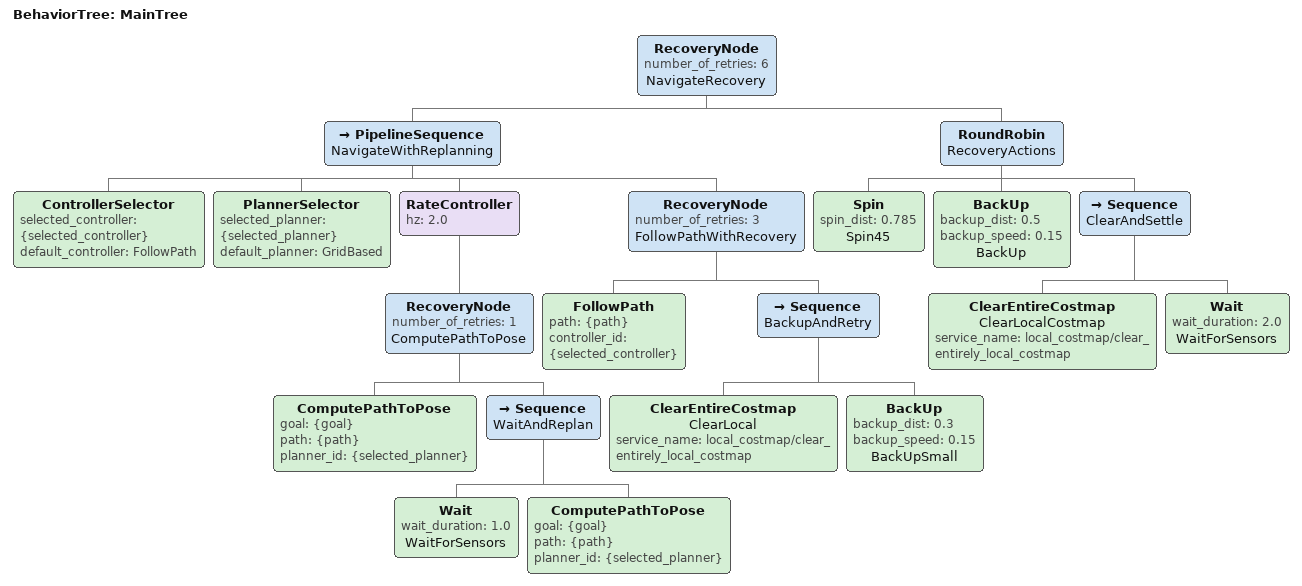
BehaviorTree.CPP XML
<root BTCPP_format="4" main_tree_to_execute="MainTree">
  <BehaviorTree ID="MainTree">
    <RecoveryNode number_of_retries="6" name="NavigateRecovery">
      <!-- 메인 네비게이션 -->
      <PipelineSequence name="NavigateWithReplanning">
        <ControllerSelector selected_controller="{selected_controller}" default_controller="FollowPath"/>
        <PlannerSelector selected_planner="{selected_planner}" default_planner="GridBased"/>

        <!-- 경로 계획 -->
        <RateController hz="2.0">
          <RecoveryNode number_of_retries="1" name="ComputePathToPose">
            <ComputePathToPose goal="{goal}" path="{path}" planner_id="{selected_planner}"/>
            <Sequence name="WaitAndReplan">
              <Wait wait_duration="1.0" name="WaitForSensors"/>
              <ComputePathToPose goal="{goal}" path="{path}" planner_id="{selected_planner}"/>
            </Sequence>
          </RecoveryNode>
        </RateController>

        <!-- 경로 추종 (실패 시 클리어 + backup만, spin 없음) -->
        <RecoveryNode number_of_retries="3" name="FollowPathWithRecovery">
          <FollowPath path="{path}" controller_id="{selected_controller}"/>
          <Sequence name="BackupAndRetry">
            <ClearEntireCostmap name="ClearLocal" service_name="local_costmap/clear_entirely_local_costmap"/>
            <BackUp backup_dist="0.3" backup_speed="0.15" name="BackUpSmall"/>
          </Sequence>
        </RecoveryNode>
      </PipelineSequence>

      <RoundRobin name="RecoveryActions">
        <Spin spin_dist="0.785" name="Spin45"/>
        <BackUp backup_dist="0.5" backup_speed="0.15" name="BackUp"/>
        <Sequence name="ClearAndSettle">
          <ClearEntireCostmap name="ClearLocalCostmap" service_name="local_costmap/clear_entirely_local_costmap"/>
          <Wait wait_duration="2.0" name="WaitForSensors"/>
        </Sequence>
      </RoundRobin>
    </RecoveryNode>
  </BehaviorTree>
</root>
